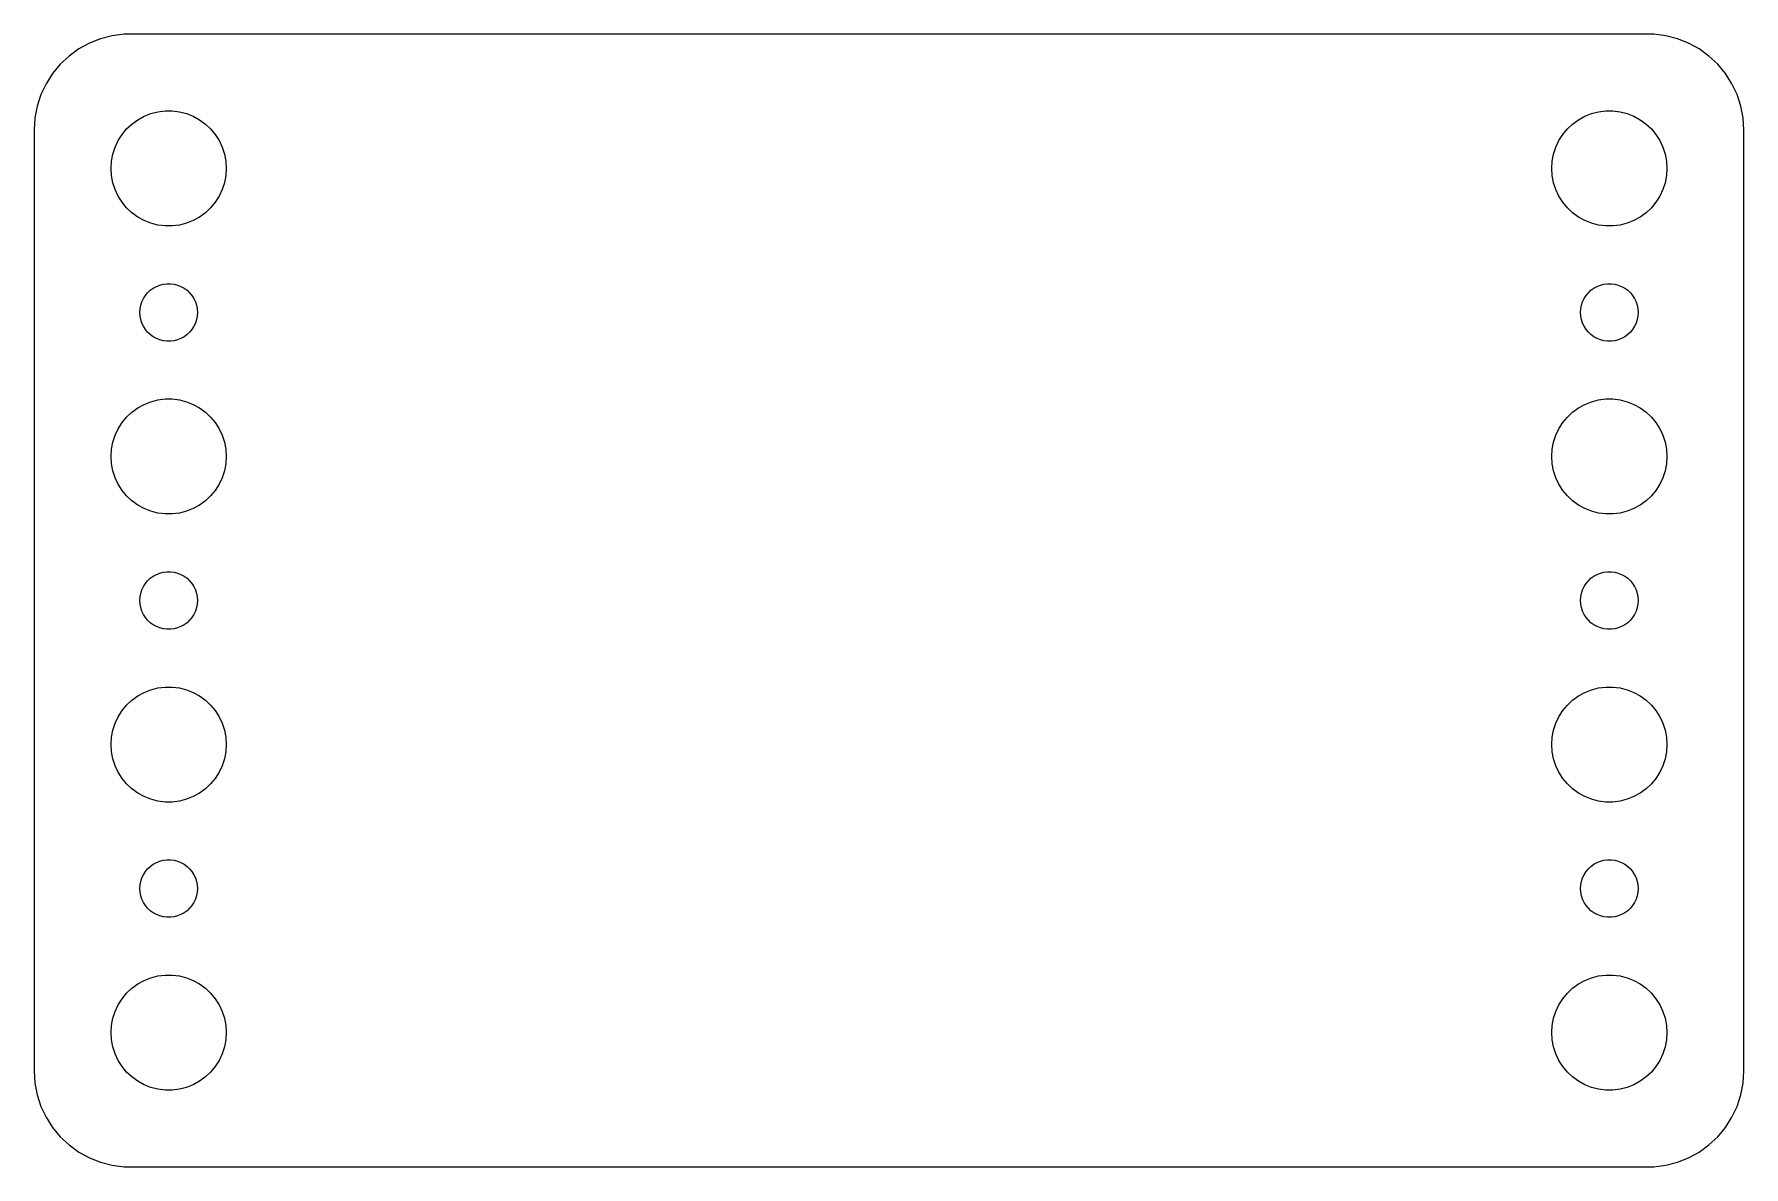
# Model space of a CAD drawing. Header units: metres. Extents: x -44.5 to 44.5, y -29.5 to 29.5.
import ezdxf

# ---------------------------------------------------------------- set-up
doc = ezdxf.new("R2010")
doc.units = ezdxf.units.M

msp = doc.modelspace()

# ---------------------------------------------------------------- linework, layer by layer
for p, q in [((-40.4369, 29.4114), (-41.0451, 29.2553)), ((-39.8139, 29.4901), (-40.4369, 29.4114)), ((39.8139, 29.4901), (-39.8139, 29.4901)), ((40.4369, 29.4114), (39.8139, 29.4901)), ((41.0451, 29.2553), (40.4369, 29.4114)), ((-42.1791, 28.7216), (-42.6871, 28.3526)), ((-41.6289, 29.0241), (-42.1791, 28.7216)), ((-41.0451, 29.2553), (-41.6289, 29.0241)), ((41.6289, 29.0241), (41.0451, 29.2553)), ((42.1791, 28.7216), (41.6289, 29.0241)), ((42.6871, 28.3526), (42.1791, 28.7216)), ((-43.1448, 27.9227), (-43.5451, 27.4389)), ((-42.6871, 28.3526), (-43.1448, 27.9227)), ((43.1448, 27.9227), (42.6871, 28.3526)), ((43.5451, 27.4389), (43.1448, 27.9227)), ((-43.8815, 26.9088), (-44.1489, 26.3406)), ((-43.5451, 27.4389), (-43.8815, 26.9088)), ((43.8815, 26.9088), (43.5451, 27.4389)), ((44.1489, 26.3406), (43.8815, 26.9088)), ((-44.1489, 26.3406), (-44.3429, 25.7434)), ((44.3429, 25.7434), (44.1489, 26.3406)), ((-44.4606, 25.1267), (-44.5, 24.5)), ((-44.3429, 25.7434), (-44.4606, 25.1267)), ((-39.4123, 24.8115), (-39.1075, 25.033)), ((-39.1075, 25.033), (-38.7773, 25.2145)), ((-38.7773, 25.2145), (-38.427, 25.3532)), ((-38.427, 25.3532), (-38.0621, 25.4469)), ((-38.0621, 25.4469), (-37.6884, 25.4941)), ((-37.6884, 25.4941), (-37.3116, 25.4941)), ((-37.3116, 25.4941), (-36.9379, 25.4469)), ((-36.9379, 25.4469), (-36.5729, 25.3532)), ((-36.5729, 25.3532), (-36.2227, 25.2145)), ((-36.2227, 25.2145), (-35.8925, 25.033)), ((-35.8925, 25.033), (-35.5877, 24.8115)), ((35.5877, 24.8115), (35.8925, 25.033)), ((35.8925, 25.033), (36.2227, 25.2145)), ((36.2227, 25.2145), (36.5729, 25.3532)), ((36.5729, 25.3532), (36.9379, 25.4469)), ((36.9379, 25.4469), (37.3116, 25.4941)), ((37.3116, 25.4941), (37.6884, 25.4941)), ((37.6884, 25.4941), (38.0621, 25.4469)), ((38.0621, 25.4469), (38.427, 25.3532)), ((38.427, 25.3532), (38.7773, 25.2145)), ((38.7773, 25.2145), (39.1075, 25.033)), ((39.1075, 25.033), (39.4123, 24.8115)), ((44.4606, 25.1267), (44.3429, 25.7434)), ((44.5, 24.5), (44.4606, 25.1267)), ((-44.5, 24.5), (-44.5, -24.5)), ((-40.1289, 23.9453), (-39.927, 24.2634)), ((-39.927, 24.2634), (-39.6869, 24.5536)), ((-39.6869, 24.5536), (-39.4123, 24.8115)), ((-35.5877, 24.8115), (-35.3131, 24.5536)), ((-35.3131, 24.5536), (-35.0729, 24.2634)), ((-35.0729, 24.2634), (-34.8711, 23.9453)), ((34.8711, 23.9453), (35.0729, 24.2634)), ((35.0729, 24.2634), (35.3131, 24.5536)), ((35.3131, 24.5536), (35.5877, 24.8115)), ((39.4123, 24.8115), (39.6869, 24.5536)), ((39.6869, 24.5536), (39.927, 24.2634)), ((39.927, 24.2634), (40.1289, 23.9453)), ((44.5, -24.5), (44.5, 24.5)), ((-40.4763, 22.876), (-40.4057, 23.2461)), ((-40.4057, 23.2461), (-40.2893, 23.6044)), ((-40.2893, 23.6044), (-40.1289, 23.9453)), ((-34.8711, 23.9453), (-34.7107, 23.6044)), ((-34.7107, 23.6044), (-34.5942, 23.2461)), ((-34.5942, 23.2461), (-34.5237, 22.876)), ((34.5237, 22.876), (34.5942, 23.2461)), ((34.5942, 23.2461), (34.7107, 23.6044)), ((34.7107, 23.6044), (34.8711, 23.9453)), ((40.1289, 23.9453), (40.2893, 23.6044)), ((40.2893, 23.6044), (40.4057, 23.2461)), ((40.4057, 23.2461), (40.4763, 22.876)), ((-40.5, 22.5), (-40.4763, 22.876)), ((-40.4763, 22.124), (-40.5, 22.5)), ((-34.5237, 22.876), (-34.5, 22.5)), ((-34.5, 22.5), (-34.5237, 22.124)), ((34.5, 22.5), (34.5237, 22.876)), ((34.5237, 22.124), (34.5, 22.5)), ((40.4763, 22.876), (40.5, 22.5)), ((40.5, 22.5), (40.4763, 22.124)), ((-40.4057, 21.7539), (-40.4763, 22.124)), ((-40.2893, 21.3956), (-40.4057, 21.7539)), ((-40.1289, 21.0547), (-40.2893, 21.3956)), ((-34.7107, 21.3956), (-34.8711, 21.0547)), ((-34.5942, 21.7539), (-34.7107, 21.3956)), ((-34.5237, 22.124), (-34.5942, 21.7539)), ((34.5942, 21.7539), (34.5237, 22.124)), ((34.7107, 21.3956), (34.5942, 21.7539)), ((34.8711, 21.0547), (34.7107, 21.3956)), ((40.2893, 21.3956), (40.1289, 21.0547)), ((40.4057, 21.7539), (40.2893, 21.3956)), ((40.4763, 22.124), (40.4057, 21.7539)), ((-39.927, 20.7366), (-40.1289, 21.0547)), ((-39.6869, 20.4464), (-39.927, 20.7366)), ((-35.0729, 20.7366), (-35.3131, 20.4464)), ((-34.8711, 21.0547), (-35.0729, 20.7366)), ((35.0729, 20.7366), (34.8711, 21.0547)), ((35.3131, 20.4464), (35.0729, 20.7366)), ((39.927, 20.7366), (39.6869, 20.4464)), ((40.1289, 21.0547), (39.927, 20.7366)), ((-39.4123, 20.1884), (-39.6869, 20.4464)), ((-39.1075, 19.967), (-39.4123, 20.1884)), ((-38.7773, 19.7855), (-39.1075, 19.967)), ((-38.427, 19.6468), (-38.7773, 19.7855)), ((-38.0621, 19.5531), (-38.427, 19.6468)), ((-36.5729, 19.6468), (-36.9379, 19.5531)), ((-36.2227, 19.7855), (-36.5729, 19.6468)), ((-35.8925, 19.967), (-36.2227, 19.7855)), ((-35.5877, 20.1884), (-35.8925, 19.967)), ((-35.3131, 20.4464), (-35.5877, 20.1884)), ((35.5877, 20.1884), (35.3131, 20.4464)), ((35.8925, 19.967), (35.5877, 20.1884)), ((36.2227, 19.7855), (35.8925, 19.967)), ((36.5729, 19.6468), (36.2227, 19.7855)), ((36.9379, 19.5531), (36.5729, 19.6468)), ((38.427, 19.6468), (38.0621, 19.5531)), ((38.7773, 19.7855), (38.427, 19.6468)), ((39.1075, 19.967), (38.7773, 19.7855)), ((39.4123, 20.1884), (39.1075, 19.967)), ((39.6869, 20.4464), (39.4123, 20.1884)), ((-37.6884, 19.5059), (-38.0621, 19.5531)), ((-37.3116, 19.5059), (-37.6884, 19.5059)), ((-36.9379, 19.5531), (-37.3116, 19.5059)), ((37.3116, 19.5059), (36.9379, 19.5531)), ((37.6884, 19.5059), (37.3116, 19.5059)), ((38.0621, 19.5531), (37.6884, 19.5059)), ((-38.7135, 15.8817), (-38.5934, 16.0268)), ((-38.5934, 16.0268), (-38.4561, 16.1558)), ((-38.4561, 16.1558), (-38.3037, 16.2665)), ((-38.3037, 16.2665), (-38.1387, 16.3572)), ((-38.1387, 16.3572), (-37.9635, 16.4266)), ((-37.9635, 16.4266), (-37.7811, 16.4734)), ((-37.7811, 16.4734), (-37.5942, 16.497)), ((-37.5942, 16.497), (-37.4058, 16.497)), ((-37.4058, 16.497), (-37.2189, 16.4734)), ((-37.2189, 16.4734), (-37.0365, 16.4266)), ((-37.0365, 16.4266), (-36.8613, 16.3572)), ((-36.8613, 16.3572), (-36.6963, 16.2665)), ((-36.6963, 16.2665), (-36.5439, 16.1558)), ((-36.5439, 16.1558), (-36.4065, 16.0268)), ((-36.4065, 16.0268), (-36.2865, 15.8817)), ((36.2865, 15.8817), (36.4065, 16.0268)), ((36.4065, 16.0268), (36.5439, 16.1558)), ((36.5439, 16.1558), (36.6963, 16.2665)), ((36.6963, 16.2665), (36.8613, 16.3572)), ((36.8613, 16.3572), (37.0365, 16.4266)), ((37.0365, 16.4266), (37.2189, 16.4734)), ((37.2189, 16.4734), (37.4058, 16.497)), ((37.4058, 16.497), (37.5942, 16.497)), ((37.5942, 16.497), (37.7811, 16.4734)), ((37.7811, 16.4734), (37.9635, 16.4266)), ((37.9635, 16.4266), (38.1387, 16.3572)), ((38.1387, 16.3572), (38.3037, 16.2665)), ((38.3037, 16.2665), (38.4561, 16.1558)), ((38.4561, 16.1558), (38.5934, 16.0268)), ((38.5934, 16.0268), (38.7135, 15.8817)), ((-39, 15), (-38.9882, 15.188)), ((-38.9882, 15.188), (-38.9529, 15.373)), ((-38.9529, 15.373), (-38.8947, 15.5522)), ((-38.8947, 15.5522), (-38.8145, 15.7226)), ((-38.8145, 15.7226), (-38.7135, 15.8817)), ((-36.2865, 15.8817), (-36.1855, 15.7226)), ((-36.1855, 15.7226), (-36.1053, 15.5522)), ((-36.1053, 15.5522), (-36.0471, 15.373)), ((-36.0471, 15.373), (-36.0118, 15.188)), ((-36.0118, 15.188), (-36, 15)), ((36, 15), (36.0118, 15.188)), ((36.0118, 15.188), (36.0471, 15.373)), ((36.0471, 15.373), (36.1053, 15.5522)), ((36.1053, 15.5522), (36.1855, 15.7226)), ((36.1855, 15.7226), (36.2865, 15.8817)), ((38.7135, 15.8817), (38.8145, 15.7226)), ((38.8145, 15.7226), (38.8947, 15.5522)), ((38.8947, 15.5522), (38.9529, 15.373)), ((38.9529, 15.373), (38.9882, 15.188)), ((38.9882, 15.188), (39, 15)), ((-38.9882, 14.812), (-39, 15)), ((-38.9529, 14.627), (-38.9882, 14.812)), ((-38.8947, 14.4478), (-38.9529, 14.627)), ((-38.8145, 14.2774), (-38.8947, 14.4478)), ((-38.7135, 14.1183), (-38.8145, 14.2774)), ((-36.1855, 14.2774), (-36.2865, 14.1183)), ((-36.1053, 14.4478), (-36.1855, 14.2774)), ((-36.0471, 14.627), (-36.1053, 14.4478)), ((-36.0118, 14.812), (-36.0471, 14.627)), ((-36, 15), (-36.0118, 14.812)), ((36.0118, 14.812), (36, 15)), ((36.0471, 14.627), (36.0118, 14.812)), ((36.1053, 14.4478), (36.0471, 14.627)), ((36.1855, 14.2774), (36.1053, 14.4478)), ((36.2865, 14.1183), (36.1855, 14.2774)), ((38.8145, 14.2774), (38.7135, 14.1183)), ((38.8947, 14.4478), (38.8145, 14.2774)), ((38.9529, 14.627), (38.8947, 14.4478)), ((38.9882, 14.812), (38.9529, 14.627)), ((39, 15), (38.9882, 14.812)), ((-38.5934, 13.9732), (-38.7135, 14.1183)), ((-38.4561, 13.8442), (-38.5934, 13.9732)), ((-38.3037, 13.7335), (-38.4561, 13.8442)), ((-38.1387, 13.6427), (-38.3037, 13.7335)), ((-37.9635, 13.5734), (-38.1387, 13.6427)), ((-37.7811, 13.5266), (-37.9635, 13.5734)), ((-37.5942, 13.5029), (-37.7811, 13.5266)), ((-37.4058, 13.5029), (-37.5942, 13.5029)), ((-37.2189, 13.5266), (-37.4058, 13.5029)), ((-37.0365, 13.5734), (-37.2189, 13.5266)), ((-36.8613, 13.6427), (-37.0365, 13.5734)), ((-36.6963, 13.7335), (-36.8613, 13.6427)), ((-36.5439, 13.8442), (-36.6963, 13.7335)), ((-36.4065, 13.9732), (-36.5439, 13.8442)), ((-36.2865, 14.1183), (-36.4065, 13.9732)), ((36.4065, 13.9732), (36.2865, 14.1183)), ((36.5439, 13.8442), (36.4065, 13.9732)), ((36.6963, 13.7335), (36.5439, 13.8442)), ((36.8613, 13.6427), (36.6963, 13.7335)), ((37.0365, 13.5734), (36.8613, 13.6427)), ((37.2189, 13.5266), (37.0365, 13.5734)), ((37.4058, 13.5029), (37.2189, 13.5266)), ((37.5942, 13.5029), (37.4058, 13.5029)), ((37.7811, 13.5266), (37.5942, 13.5029)), ((37.9635, 13.5734), (37.7811, 13.5266)), ((38.1387, 13.6427), (37.9635, 13.5734)), ((38.3037, 13.7335), (38.1387, 13.6427)), ((38.4561, 13.8442), (38.3037, 13.7335)), ((38.5934, 13.9732), (38.4561, 13.8442)), ((38.7135, 14.1183), (38.5934, 13.9732)), ((-39.6869, 9.55363), (-39.4123, 9.81154)), ((-39.4123, 9.81154), (-39.1075, 10.033)), ((-39.1075, 10.033), (-38.7773, 10.2145)), ((-38.7773, 10.2145), (-38.427, 10.3532)), ((-38.427, 10.3532), (-38.0621, 10.4469)), ((-38.0621, 10.4469), (-37.6884, 10.4941)), ((-37.6884, 10.4941), (-37.3116, 10.4941)), ((-37.3116, 10.4941), (-36.9379, 10.4469)), ((-36.9379, 10.4469), (-36.5729, 10.3532)), ((-36.5729, 10.3532), (-36.2227, 10.2145)), ((-36.2227, 10.2145), (-35.8925, 10.033)), ((-35.8925, 10.033), (-35.5877, 9.81154)), ((-35.5877, 9.81154), (-35.3131, 9.55363)), ((35.3131, 9.55363), (35.5877, 9.81154)), ((35.5877, 9.81154), (35.8925, 10.033)), ((35.8925, 10.033), (36.2227, 10.2145)), ((36.2227, 10.2145), (36.5729, 10.3532)), ((36.5729, 10.3532), (36.9379, 10.4469)), ((36.9379, 10.4469), (37.3116, 10.4941)), ((37.3116, 10.4941), (37.6884, 10.4941)), ((37.6884, 10.4941), (38.0621, 10.4469)), ((38.0621, 10.4469), (38.427, 10.3532)), ((38.427, 10.3532), (38.7773, 10.2145)), ((38.7773, 10.2145), (39.1075, 10.033)), ((39.1075, 10.033), (39.4123, 9.81154)), ((39.4123, 9.81154), (39.6869, 9.55363)), ((-40.2893, 8.60437), (-40.1289, 8.94525)), ((-40.1289, 8.94525), (-39.927, 9.26335)), ((-39.927, 9.26335), (-39.6869, 9.55363)), ((-35.3131, 9.55363), (-35.0729, 9.26335)), ((-35.0729, 9.26335), (-34.8711, 8.94525)), ((-34.8711, 8.94525), (-34.7107, 8.60437)), ((34.7107, 8.60437), (34.8711, 8.94525)), ((34.8711, 8.94525), (35.0729, 9.26335)), ((35.0729, 9.26335), (35.3131, 9.55363)), ((39.6869, 9.55363), (39.927, 9.26335)), ((39.927, 9.26335), (40.1289, 8.94525)), ((40.1289, 8.94525), (40.2893, 8.60437)), ((-40.4763, 7.87599), (-40.4057, 8.24606)), ((-40.4057, 8.24606), (-40.2893, 8.60437)), ((-34.7107, 8.60437), (-34.5942, 8.24606)), ((-34.5942, 8.24606), (-34.5237, 7.87599)), ((34.5237, 7.87599), (34.5942, 8.24606)), ((34.5942, 8.24606), (34.7107, 8.60437)), ((40.2893, 8.60437), (40.4057, 8.24606)), ((40.4057, 8.24606), (40.4763, 7.87599)), ((-40.5, 7.5), (-40.4763, 7.87599)), ((-40.4763, 7.12399), (-40.5, 7.5)), ((-40.4057, 6.75392), (-40.4763, 7.12399)), ((-34.5237, 7.12399), (-34.5942, 6.75392)), ((-34.5237, 7.87599), (-34.5, 7.5)), ((-34.5, 7.5), (-34.5237, 7.12399)), ((34.5, 7.5), (34.5237, 7.87599)), ((34.5237, 7.12399), (34.5, 7.5)), ((34.5942, 6.75392), (34.5237, 7.12399)), ((40.4763, 7.12399), (40.4057, 6.75392)), ((40.4763, 7.87599), (40.5, 7.5)), ((40.5, 7.5), (40.4763, 7.12399)), ((-40.2893, 6.39561), (-40.4057, 6.75392)), ((-40.1289, 6.05473), (-40.2893, 6.39561)), ((-34.7107, 6.39561), (-34.8711, 6.05473)), ((-34.5942, 6.75392), (-34.7107, 6.39561)), ((34.7107, 6.39561), (34.5942, 6.75392)), ((34.8711, 6.05473), (34.7107, 6.39561)), ((40.2893, 6.39561), (40.1289, 6.05473)), ((40.4057, 6.75392), (40.2893, 6.39561)), ((-39.927, 5.73663), (-40.1289, 6.05473)), ((-39.6869, 5.44635), (-39.927, 5.73663)), ((-39.4123, 5.18845), (-39.6869, 5.44635)), ((-35.3131, 5.44635), (-35.5877, 5.18845)), ((-35.0729, 5.73663), (-35.3131, 5.44635)), ((-34.8711, 6.05473), (-35.0729, 5.73663)), ((35.0729, 5.73663), (34.8711, 6.05473)), ((35.3131, 5.44635), (35.0729, 5.73663)), ((35.5877, 5.18845), (35.3131, 5.44635)), ((39.6869, 5.44635), (39.4123, 5.18845)), ((39.927, 5.73663), (39.6869, 5.44635)), ((40.1289, 6.05473), (39.927, 5.73663)), ((-39.1075, 4.96701), (-39.4123, 5.18845)), ((-38.7773, 4.78551), (-39.1075, 4.96701)), ((-38.427, 4.64682), (-38.7773, 4.78551)), ((-38.0621, 4.55313), (-38.427, 4.64682)), ((-37.6884, 4.50591), (-38.0621, 4.55313)), ((-37.3116, 4.50591), (-37.6884, 4.50591)), ((-36.9379, 4.55313), (-37.3116, 4.50591)), ((-36.5729, 4.64682), (-36.9379, 4.55313)), ((-36.2227, 4.78551), (-36.5729, 4.64682)), ((-35.8925, 4.96701), (-36.2227, 4.78551)), ((-35.5877, 5.18845), (-35.8925, 4.96701)), ((35.8925, 4.96701), (35.5877, 5.18845)), ((36.2227, 4.78551), (35.8925, 4.96701)), ((36.5729, 4.64682), (36.2227, 4.78551)), ((36.9379, 4.55313), (36.5729, 4.64682)), ((37.3116, 4.50591), (36.9379, 4.55313)), ((37.6884, 4.50591), (37.3116, 4.50591)), ((38.0621, 4.55313), (37.6884, 4.50591)), ((38.427, 4.64682), (38.0621, 4.55313)), ((38.7773, 4.78551), (38.427, 4.64682)), ((39.1075, 4.96701), (38.7773, 4.78551)), ((39.4123, 5.18845), (39.1075, 4.96701)), ((-38.7135, 0.881668), (-38.5934, 1.02681)), ((-38.5934, 1.02681), (-38.4561, 1.15576)), ((-38.4561, 1.15576), (-38.3037, 1.26648)), ((-38.3037, 1.26648), (-38.1387, 1.35724)), ((-38.1387, 1.35724), (-37.9635, 1.42657)), ((-37.9635, 1.42657), (-37.7811, 1.47342)), ((-37.7811, 1.47342), (-37.5942, 1.49704)), ((-37.5942, 1.49704), (-37.4058, 1.49704)), ((-37.4058, 1.49704), (-37.2189, 1.47342)), ((-37.2189, 1.47342), (-37.0365, 1.42657)), ((-37.0365, 1.42657), (-36.8613, 1.35724)), ((-36.8613, 1.35724), (-36.6963, 1.26648)), ((-36.6963, 1.26648), (-36.5439, 1.15576)), ((-36.5439, 1.15576), (-36.4065, 1.02681)), ((-36.4065, 1.02681), (-36.2865, 0.881668)), ((36.2865, 0.881668), (36.4065, 1.02681)), ((36.4065, 1.02681), (36.5439, 1.15576)), ((36.5439, 1.15576), (36.6963, 1.26648)), ((36.6963, 1.26648), (36.8613, 1.35724)), ((36.8613, 1.35724), (37.0365, 1.42657)), ((37.0365, 1.42657), (37.2189, 1.47342)), ((37.2189, 1.47342), (37.4058, 1.49704)), ((37.4058, 1.49704), (37.5942, 1.49704)), ((37.5942, 1.49704), (37.7811, 1.47342)), ((37.7811, 1.47342), (37.9635, 1.42657)), ((37.9635, 1.42657), (38.1387, 1.35724)), ((38.1387, 1.35724), (38.3037, 1.26648)), ((38.3037, 1.26648), (38.4561, 1.15576)), ((38.4561, 1.15576), (38.5934, 1.02681)), ((38.5934, 1.02681), (38.7135, 0.881668)), ((-39, 0), (-38.9882, 0.187988)), ((-38.9882, -0.187988), (-39, 0)), ((-38.9882, 0.187988), (-38.9529, 0.373032)), ((-38.9529, 0.373032), (-38.8947, 0.552185)), ((-38.8947, 0.552185), (-38.8145, 0.722626)), ((-38.8145, 0.722626), (-38.7135, 0.881668)), ((-36.2865, 0.881668), (-36.1855, 0.722626)), ((-36.1855, 0.722626), (-36.1053, 0.552185)), ((-36.1053, 0.552185), (-36.0471, 0.373032)), ((-36.0471, 0.373032), (-36.0118, 0.187988)), ((-36.0118, 0.187988), (-36, 0)), ((-36, 0), (-36.0118, -0.187988)), ((36, 0), (36.0118, 0.187988)), ((36.0118, -0.187988), (36, 0)), ((36.0118, 0.187988), (36.0471, 0.373032)), ((36.0471, 0.373032), (36.1053, 0.552185)), ((36.1053, 0.552185), (36.1855, 0.722626)), ((36.1855, 0.722626), (36.2865, 0.881668)), ((38.7135, 0.881668), (38.8145, 0.722626)), ((38.8145, 0.722626), (38.8947, 0.552185)), ((38.8947, 0.552185), (38.9529, 0.373032)), ((38.9529, 0.373032), (38.9882, 0.187988)), ((38.9882, 0.187988), (39, 0)), ((39, 0), (38.9882, -0.187988)), ((-38.9529, -0.373032), (-38.9882, -0.187988)), ((-38.8947, -0.552185), (-38.9529, -0.373032)), ((-38.8145, -0.722626), (-38.8947, -0.552185)), ((-38.7135, -0.881668), (-38.8145, -0.722626)), ((-38.5934, -1.02681), (-38.7135, -0.881668)), ((-36.2865, -0.881668), (-36.4065, -1.02681)), ((-36.1855, -0.722626), (-36.2865, -0.881668)), ((-36.1053, -0.552185), (-36.1855, -0.722626)), ((-36.0471, -0.373032), (-36.1053, -0.552185)), ((-36.0118, -0.187988), (-36.0471, -0.373032)), ((36.0471, -0.373032), (36.0118, -0.187988)), ((36.1053, -0.552185), (36.0471, -0.373032)), ((36.1855, -0.722626), (36.1053, -0.552185)), ((36.2865, -0.881668), (36.1855, -0.722626)), ((36.4065, -1.02681), (36.2865, -0.881668)), ((38.7135, -0.881668), (38.5934, -1.02681)), ((38.8145, -0.722626), (38.7135, -0.881668)), ((38.8947, -0.552185), (38.8145, -0.722626)), ((38.9529, -0.373032), (38.8947, -0.552185)), ((38.9882, -0.187988), (38.9529, -0.373032)), ((-38.4561, -1.15576), (-38.5934, -1.02681)), ((-38.3037, -1.26648), (-38.4561, -1.15576)), ((-38.1387, -1.35724), (-38.3037, -1.26648)), ((-37.9635, -1.42657), (-38.1387, -1.35724)), ((-37.7811, -1.47342), (-37.9635, -1.42657)), ((-37.5942, -1.49704), (-37.7811, -1.47342)), ((-37.4058, -1.49704), (-37.5942, -1.49704)), ((-37.2189, -1.47342), (-37.4058, -1.49704)), ((-37.0365, -1.42657), (-37.2189, -1.47342)), ((-36.8613, -1.35724), (-37.0365, -1.42657)), ((-36.6963, -1.26648), (-36.8613, -1.35724)), ((-36.5439, -1.15576), (-36.6963, -1.26648)), ((-36.4065, -1.02681), (-36.5439, -1.15576)), ((36.5439, -1.15576), (36.4065, -1.02681)), ((36.6963, -1.26648), (36.5439, -1.15576)), ((36.8613, -1.35724), (36.6963, -1.26648)), ((37.0365, -1.42657), (36.8613, -1.35724)), ((37.2189, -1.47342), (37.0365, -1.42657)), ((37.4058, -1.49704), (37.2189, -1.47342)), ((37.5942, -1.49704), (37.4058, -1.49704)), ((37.7811, -1.47342), (37.5942, -1.49704)), ((37.9635, -1.42657), (37.7811, -1.47342)), ((38.1387, -1.35724), (37.9635, -1.42657)), ((38.3037, -1.26648), (38.1387, -1.35724)), ((38.4561, -1.15576), (38.3037, -1.26648)), ((38.5934, -1.02681), (38.4561, -1.15576)), ((-39.6869, -5.44635), (-39.4123, -5.18845)), ((-39.4123, -5.18845), (-39.1075, -4.96701)), ((-39.1075, -4.96701), (-38.7773, -4.78551)), ((-38.7773, -4.78551), (-38.427, -4.64682)), ((-38.427, -4.64682), (-38.0621, -4.55313)), ((-38.0621, -4.55313), (-37.6884, -4.50591)), ((-37.6884, -4.50591), (-37.3116, -4.50591)), ((-37.3116, -4.50591), (-36.9379, -4.55313)), ((-36.9379, -4.55313), (-36.5729, -4.64682)), ((-36.5729, -4.64682), (-36.2227, -4.78551)), ((-36.2227, -4.78551), (-35.8925, -4.96701)), ((-35.8925, -4.96701), (-35.5877, -5.18845)), ((-35.5877, -5.18845), (-35.3131, -5.44635)), ((35.3131, -5.44635), (35.5877, -5.18845)), ((35.5877, -5.18845), (35.8925, -4.96701)), ((35.8925, -4.96701), (36.2227, -4.78551)), ((36.2227, -4.78551), (36.5729, -4.64682)), ((36.5729, -4.64682), (36.9379, -4.55313)), ((36.9379, -4.55313), (37.3116, -4.50591)), ((37.3116, -4.50591), (37.6884, -4.50591)), ((37.6884, -4.50591), (38.0621, -4.55313)), ((38.0621, -4.55313), (38.427, -4.64682)), ((38.427, -4.64682), (38.7773, -4.78551)), ((38.7773, -4.78551), (39.1075, -4.96701)), ((39.1075, -4.96701), (39.4123, -5.18845)), ((39.4123, -5.18845), (39.6869, -5.44635)), ((-40.2893, -6.39561), (-40.1289, -6.05473)), ((-40.1289, -6.05473), (-39.927, -5.73663)), ((-39.927, -5.73663), (-39.6869, -5.44635)), ((-35.3131, -5.44635), (-35.0729, -5.73663)), ((-35.0729, -5.73663), (-34.8711, -6.05473)), ((-34.8711, -6.05473), (-34.7107, -6.39561)), ((34.7107, -6.39561), (34.8711, -6.05473)), ((34.8711, -6.05473), (35.0729, -5.73663)), ((35.0729, -5.73663), (35.3131, -5.44635)), ((39.6869, -5.44635), (39.927, -5.73663)), ((39.927, -5.73663), (40.1289, -6.05473)), ((40.1289, -6.05473), (40.2893, -6.39561)), ((-40.4763, -7.12399), (-40.4057, -6.75392)), ((-40.4057, -6.75392), (-40.2893, -6.39561)), ((-34.7107, -6.39561), (-34.5942, -6.75392)), ((-34.5942, -6.75392), (-34.5237, -7.12399)), ((34.5237, -7.12399), (34.5942, -6.75392)), ((34.5942, -6.75392), (34.7107, -6.39561)), ((40.2893, -6.39561), (40.4057, -6.75392)), ((40.4057, -6.75392), (40.4763, -7.12399)), ((-40.5, -7.5), (-40.4763, -7.12399)), ((-40.4763, -7.87599), (-40.5, -7.5)), ((-40.4057, -8.24606), (-40.4763, -7.87599)), ((-34.5237, -7.87599), (-34.5942, -8.24606)), ((-34.5237, -7.12399), (-34.5, -7.5)), ((-34.5, -7.5), (-34.5237, -7.87599)), ((34.5, -7.5), (34.5237, -7.12399)), ((34.5237, -7.87599), (34.5, -7.5)), ((34.5942, -8.24606), (34.5237, -7.87599)), ((40.4763, -7.87599), (40.4057, -8.24606)), ((40.4763, -7.12399), (40.5, -7.5)), ((40.5, -7.5), (40.4763, -7.87599)), ((-40.2893, -8.60437), (-40.4057, -8.24606)), ((-40.1289, -8.94525), (-40.2893, -8.60437)), ((-34.7107, -8.60437), (-34.8711, -8.94525)), ((-34.5942, -8.24606), (-34.7107, -8.60437)), ((34.7107, -8.60437), (34.5942, -8.24606)), ((34.8711, -8.94525), (34.7107, -8.60437)), ((40.2893, -8.60437), (40.1289, -8.94525)), ((40.4057, -8.24606), (40.2893, -8.60437)), ((-39.927, -9.26335), (-40.1289, -8.94525)), ((-39.6869, -9.55363), (-39.927, -9.26335)), ((-39.4123, -9.81154), (-39.6869, -9.55363)), ((-35.3131, -9.55363), (-35.5877, -9.81154)), ((-35.0729, -9.26335), (-35.3131, -9.55363)), ((-34.8711, -8.94525), (-35.0729, -9.26335)), ((35.0729, -9.26335), (34.8711, -8.94525)), ((35.3131, -9.55363), (35.0729, -9.26335)), ((35.5877, -9.81154), (35.3131, -9.55363)), ((39.6869, -9.55363), (39.4123, -9.81154)), ((39.927, -9.26335), (39.6869, -9.55363)), ((40.1289, -8.94525), (39.927, -9.26335)), ((-39.1075, -10.033), (-39.4123, -9.81154)), ((-38.7773, -10.2145), (-39.1075, -10.033)), ((-38.427, -10.3532), (-38.7773, -10.2145)), ((-38.0621, -10.4469), (-38.427, -10.3532)), ((-37.6884, -10.4941), (-38.0621, -10.4469)), ((-37.3116, -10.4941), (-37.6884, -10.4941)), ((-36.9379, -10.4469), (-37.3116, -10.4941)), ((-36.5729, -10.3532), (-36.9379, -10.4469)), ((-36.2227, -10.2145), (-36.5729, -10.3532)), ((-35.8925, -10.033), (-36.2227, -10.2145)), ((-35.5877, -9.81154), (-35.8925, -10.033)), ((35.8925, -10.033), (35.5877, -9.81154)), ((36.2227, -10.2145), (35.8925, -10.033)), ((36.5729, -10.3532), (36.2227, -10.2145)), ((36.9379, -10.4469), (36.5729, -10.3532)), ((37.3116, -10.4941), (36.9379, -10.4469)), ((37.6884, -10.4941), (37.3116, -10.4941)), ((38.0621, -10.4469), (37.6884, -10.4941)), ((38.427, -10.3532), (38.0621, -10.4469)), ((38.7773, -10.2145), (38.427, -10.3532)), ((39.1075, -10.033), (38.7773, -10.2145)), ((39.4123, -9.81154), (39.1075, -10.033)), ((-38.8145, -14.2774), (-38.7135, -14.1183)), ((-38.7135, -14.1183), (-38.5934, -13.9732)), ((-38.5934, -13.9732), (-38.4561, -13.8442)), ((-38.4561, -13.8442), (-38.3037, -13.7335)), ((-38.3037, -13.7335), (-38.1387, -13.6427)), ((-38.1387, -13.6427), (-37.9635, -13.5734)), ((-37.9635, -13.5734), (-37.7811, -13.5266)), ((-37.7811, -13.5266), (-37.5942, -13.5029)), ((-37.5942, -13.5029), (-37.4058, -13.5029)), ((-37.4058, -13.5029), (-37.2189, -13.5266)), ((-37.2189, -13.5266), (-37.0365, -13.5734)), ((-37.0365, -13.5734), (-36.8613, -13.6427)), ((-36.8613, -13.6427), (-36.6963, -13.7335)), ((-36.6963, -13.7335), (-36.5439, -13.8442)), ((-36.5439, -13.8442), (-36.4065, -13.9732)), ((-36.4065, -13.9732), (-36.2865, -14.1183)), ((-36.2865, -14.1183), (-36.1855, -14.2774)), ((36.1855, -14.2774), (36.2865, -14.1183)), ((36.2865, -14.1183), (36.4065, -13.9732)), ((36.4065, -13.9732), (36.5439, -13.8442)), ((36.5439, -13.8442), (36.6963, -13.7335)), ((36.6963, -13.7335), (36.8613, -13.6427)), ((36.8613, -13.6427), (37.0365, -13.5734)), ((37.0365, -13.5734), (37.2189, -13.5266)), ((37.2189, -13.5266), (37.4058, -13.5029)), ((37.4058, -13.5029), (37.5942, -13.5029)), ((37.5942, -13.5029), (37.7811, -13.5266)), ((37.7811, -13.5266), (37.9635, -13.5734)), ((37.9635, -13.5734), (38.1387, -13.6427)), ((38.1387, -13.6427), (38.3037, -13.7335)), ((38.3037, -13.7335), (38.4561, -13.8442)), ((38.4561, -13.8442), (38.5934, -13.9732)), ((38.5934, -13.9732), (38.7135, -14.1183)), ((38.7135, -14.1183), (38.8145, -14.2774)), ((-39, -15), (-38.9882, -14.812)), ((-38.9882, -15.188), (-39, -15)), ((-38.9882, -14.812), (-38.9529, -14.627)), ((-38.9529, -14.627), (-38.8947, -14.4478)), ((-38.8947, -14.4478), (-38.8145, -14.2774)), ((-36.1855, -14.2774), (-36.1053, -14.4478)), ((-36.1053, -14.4478), (-36.0471, -14.627)), ((-36.0471, -14.627), (-36.0118, -14.812)), ((-36.0118, -14.812), (-36, -15)), ((-36, -15), (-36.0118, -15.188)), ((36, -15), (36.0118, -14.812)), ((36.0118, -15.188), (36, -15)), ((36.0118, -14.812), (36.0471, -14.627)), ((36.0471, -14.627), (36.1053, -14.4478)), ((36.1053, -14.4478), (36.1855, -14.2774)), ((38.8145, -14.2774), (38.8947, -14.4478)), ((38.8947, -14.4478), (38.9529, -14.627)), ((38.9529, -14.627), (38.9882, -14.812)), ((38.9882, -14.812), (39, -15)), ((39, -15), (38.9882, -15.188)), ((-38.9529, -15.373), (-38.9882, -15.188)), ((-38.8947, -15.5522), (-38.9529, -15.373)), ((-38.8145, -15.7226), (-38.8947, -15.5522)), ((-38.7135, -15.8817), (-38.8145, -15.7226)), ((-38.5934, -16.0268), (-38.7135, -15.8817)), ((-36.2865, -15.8817), (-36.4065, -16.0268)), ((-36.1855, -15.7226), (-36.2865, -15.8817)), ((-36.1053, -15.5522), (-36.1855, -15.7226)), ((-36.0471, -15.373), (-36.1053, -15.5522)), ((-36.0118, -15.188), (-36.0471, -15.373)), ((36.0471, -15.373), (36.0118, -15.188)), ((36.1053, -15.5522), (36.0471, -15.373)), ((36.1855, -15.7226), (36.1053, -15.5522)), ((36.2865, -15.8817), (36.1855, -15.7226)), ((36.4065, -16.0268), (36.2865, -15.8817)), ((38.7135, -15.8817), (38.5934, -16.0268)), ((38.8145, -15.7226), (38.7135, -15.8817)), ((38.8947, -15.5522), (38.8145, -15.7226)), ((38.9529, -15.373), (38.8947, -15.5522)), ((38.9882, -15.188), (38.9529, -15.373)), ((-38.4561, -16.1558), (-38.5934, -16.0268)), ((-38.3037, -16.2665), (-38.4561, -16.1558)), ((-38.1387, -16.3572), (-38.3037, -16.2665)), ((-37.9635, -16.4266), (-38.1387, -16.3572)), ((-37.7811, -16.4734), (-37.9635, -16.4266)), ((-37.5942, -16.497), (-37.7811, -16.4734)), ((-37.4058, -16.497), (-37.5942, -16.497)), ((-37.2189, -16.4734), (-37.4058, -16.497)), ((-37.0365, -16.4266), (-37.2189, -16.4734)), ((-36.8613, -16.3572), (-37.0365, -16.4266)), ((-36.6963, -16.2665), (-36.8613, -16.3572)), ((-36.5439, -16.1558), (-36.6963, -16.2665)), ((-36.4065, -16.0268), (-36.5439, -16.1558)), ((36.5439, -16.1558), (36.4065, -16.0268)), ((36.6963, -16.2665), (36.5439, -16.1558)), ((36.8613, -16.3572), (36.6963, -16.2665)), ((37.0365, -16.4266), (36.8613, -16.3572)), ((37.2189, -16.4734), (37.0365, -16.4266)), ((37.4058, -16.497), (37.2189, -16.4734)), ((37.5942, -16.497), (37.4058, -16.497)), ((37.7811, -16.4734), (37.5942, -16.497)), ((37.9635, -16.4266), (37.7811, -16.4734)), ((38.1387, -16.3572), (37.9635, -16.4266)), ((38.3037, -16.2665), (38.1387, -16.3572)), ((38.4561, -16.1558), (38.3037, -16.2665)), ((38.5934, -16.0268), (38.4561, -16.1558)), ((-38.427, -19.6468), (-38.0621, -19.5531)), ((-38.0621, -19.5531), (-37.6884, -19.5059)), ((-37.6884, -19.5059), (-37.3116, -19.5059)), ((-37.3116, -19.5059), (-36.9379, -19.5531)), ((-36.9379, -19.5531), (-36.5729, -19.6468)), ((36.5729, -19.6468), (36.9379, -19.5531)), ((36.9379, -19.5531), (37.3116, -19.5059)), ((37.3116, -19.5059), (37.6884, -19.5059)), ((37.6884, -19.5059), (38.0621, -19.5531)), ((38.0621, -19.5531), (38.427, -19.6468)), ((-39.927, -20.7366), (-39.6869, -20.4464)), ((-39.6869, -20.4464), (-39.4123, -20.1884)), ((-39.4123, -20.1884), (-39.1075, -19.967)), ((-39.1075, -19.967), (-38.7773, -19.7855)), ((-38.7773, -19.7855), (-38.427, -19.6468)), ((-36.5729, -19.6468), (-36.2227, -19.7855)), ((-36.2227, -19.7855), (-35.8925, -19.967)), ((-35.8925, -19.967), (-35.5877, -20.1884)), ((-35.5877, -20.1884), (-35.3131, -20.4464)), ((-35.3131, -20.4464), (-35.0729, -20.7366)), ((35.0729, -20.7366), (35.3131, -20.4464)), ((35.3131, -20.4464), (35.5877, -20.1884)), ((35.5877, -20.1884), (35.8925, -19.967)), ((35.8925, -19.967), (36.2227, -19.7855)), ((36.2227, -19.7855), (36.5729, -19.6468)), ((38.427, -19.6468), (38.7773, -19.7855)), ((38.7773, -19.7855), (39.1075, -19.967)), ((39.1075, -19.967), (39.4123, -20.1884)), ((39.4123, -20.1884), (39.6869, -20.4464)), ((39.6869, -20.4464), (39.927, -20.7366)), ((-40.2893, -21.3956), (-40.1289, -21.0547)), ((-40.1289, -21.0547), (-39.927, -20.7366)), ((-35.0729, -20.7366), (-34.8711, -21.0547)), ((-34.8711, -21.0547), (-34.7107, -21.3956)), ((34.7107, -21.3956), (34.8711, -21.0547)), ((34.8711, -21.0547), (35.0729, -20.7366)), ((39.927, -20.7366), (40.1289, -21.0547)), ((40.1289, -21.0547), (40.2893, -21.3956)), ((-40.5, -22.5), (-40.4763, -22.124)), ((-40.4763, -22.124), (-40.4057, -21.7539)), ((-40.4057, -21.7539), (-40.2893, -21.3956)), ((-34.7107, -21.3956), (-34.5942, -21.7539)), ((-34.5942, -21.7539), (-34.5237, -22.124)), ((-34.5237, -22.124), (-34.5, -22.5)), ((34.5, -22.5), (34.5237, -22.124)), ((34.5237, -22.124), (34.5942, -21.7539)), ((34.5942, -21.7539), (34.7107, -21.3956)), ((40.2893, -21.3956), (40.4057, -21.7539)), ((40.4057, -21.7539), (40.4763, -22.124)), ((40.4763, -22.124), (40.5, -22.5)), ((-40.4763, -22.876), (-40.5, -22.5)), ((-40.4057, -23.2461), (-40.4763, -22.876)), ((-34.5237, -22.876), (-34.5942, -23.2461)), ((-34.5, -22.5), (-34.5237, -22.876)), ((34.5237, -22.876), (34.5, -22.5)), ((34.5942, -23.2461), (34.5237, -22.876)), ((40.4763, -22.876), (40.4057, -23.2461)), ((40.5, -22.5), (40.4763, -22.876)), ((-40.2893, -23.6044), (-40.4057, -23.2461)), ((-40.1289, -23.9453), (-40.2893, -23.6044)), ((-39.927, -24.2634), (-40.1289, -23.9453)), ((-34.8711, -23.9453), (-35.0729, -24.2634)), ((-34.7107, -23.6044), (-34.8711, -23.9453)), ((-34.5942, -23.2461), (-34.7107, -23.6044)), ((34.7107, -23.6044), (34.5942, -23.2461)), ((34.8711, -23.9453), (34.7107, -23.6044)), ((35.0729, -24.2634), (34.8711, -23.9453)), ((40.1289, -23.9453), (39.927, -24.2634)), ((40.2893, -23.6044), (40.1289, -23.9453)), ((40.4057, -23.2461), (40.2893, -23.6044)), ((-44.5, -24.5), (-44.4606, -25.1267)), ((-39.6869, -24.5536), (-39.927, -24.2634)), ((-39.4123, -24.8115), (-39.6869, -24.5536)), ((-39.1075, -25.033), (-39.4123, -24.8115)), ((-35.5877, -24.8115), (-35.8925, -25.033)), ((-35.3131, -24.5536), (-35.5877, -24.8115)), ((-35.0729, -24.2634), (-35.3131, -24.5536)), ((35.3131, -24.5536), (35.0729, -24.2634)), ((35.5877, -24.8115), (35.3131, -24.5536)), ((35.8925, -25.033), (35.5877, -24.8115)), ((39.4123, -24.8115), (39.1075, -25.033)), ((39.6869, -24.5536), (39.4123, -24.8115)), ((39.927, -24.2634), (39.6869, -24.5536)), ((44.4606, -25.1267), (44.5, -24.5)), ((-44.4606, -25.1267), (-44.3429, -25.7434)), ((-44.3429, -25.7434), (-44.1489, -26.3406)), ((-38.7773, -25.2145), (-39.1075, -25.033)), ((-38.427, -25.3532), (-38.7773, -25.2145)), ((-38.0621, -25.4469), (-38.427, -25.3532)), ((-37.6884, -25.4941), (-38.0621, -25.4469)), ((-37.3116, -25.4941), (-37.6884, -25.4941)), ((-36.9379, -25.4469), (-37.3116, -25.4941)), ((-36.5729, -25.3532), (-36.9379, -25.4469)), ((-36.2227, -25.2145), (-36.5729, -25.3532)), ((-35.8925, -25.033), (-36.2227, -25.2145)), ((36.2227, -25.2145), (35.8925, -25.033)), ((36.5729, -25.3532), (36.2227, -25.2145)), ((36.9379, -25.4469), (36.5729, -25.3532)), ((37.3116, -25.4941), (36.9379, -25.4469)), ((37.6884, -25.4941), (37.3116, -25.4941)), ((38.0621, -25.4469), (37.6884, -25.4941)), ((38.427, -25.3532), (38.0621, -25.4469)), ((38.7773, -25.2145), (38.427, -25.3532)), ((39.1075, -25.033), (38.7773, -25.2145)), ((44.1489, -26.3406), (44.3429, -25.7434)), ((44.3429, -25.7434), (44.4606, -25.1267)), ((-44.1489, -26.3406), (-43.8815, -26.9088)), ((43.8815, -26.9088), (44.1489, -26.3406)), ((-43.8815, -26.9088), (-43.5451, -27.4389)), ((-43.5451, -27.4389), (-43.1448, -27.9227)), ((43.1448, -27.9227), (43.5451, -27.4389)), ((43.5451, -27.4389), (43.8815, -26.9088)), ((-43.1448, -27.9227), (-42.6871, -28.3526)), ((-42.6871, -28.3526), (-42.1791, -28.7216)), ((42.1791, -28.7216), (42.6871, -28.3526)), ((42.6871, -28.3526), (43.1448, -27.9227)), ((-42.1791, -28.7216), (-41.6289, -29.0241)), ((-41.6289, -29.0241), (-41.0451, -29.2553)), ((-41.0451, -29.2553), (-40.4369, -29.4114)), ((40.4369, -29.4114), (41.0451, -29.2553)), ((41.0451, -29.2553), (41.6289, -29.0241)), ((41.6289, -29.0241), (42.1791, -28.7216)), ((-40.4369, -29.4114), (-39.8139, -29.4901)), ((-39.8139, -29.4901), (39.8139, -29.4901)), ((39.8139, -29.4901), (40.4369, -29.4114))]:
    msp.add_line(p, q)

doc.saveas('drawing.dxf')
